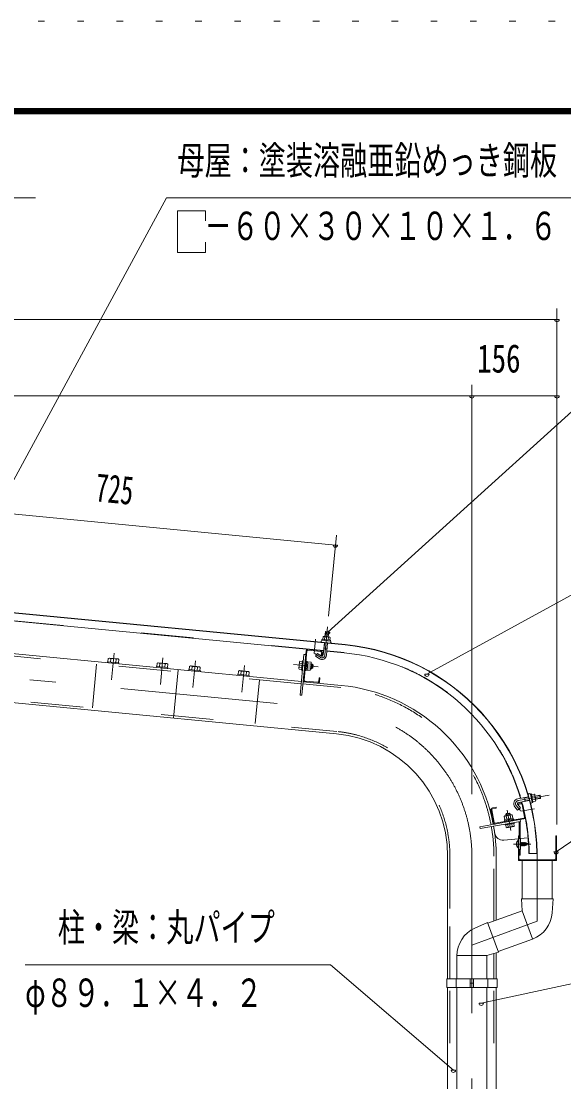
# Model space of a CAD drawing. Units: millimetres, scale not verified. Extents: x -26655 to 26659, y -10500 to 10500.
# Drawn here: x 19381 to 21869, y 5638 to 10500 of the extents above; entities that cross this region are included whole.
import ezdxf
from ezdxf.enums import TextEntityAlignment as Align

# ---------------------------------------------------------------- set-up
doc = ezdxf.new("R2010")
doc.units = ezdxf.units.MM
doc.header["$LTSCALE"] = 60
for name, pattern in [('USER2', [10, 4, -6]), ('USER3', [24, 12, -5, 2, -5]), ('USER4', [3, 0.5, -2.5])]:
    doc.linetypes.add(name, pattern=pattern)
for name, color, linetype, lineweight in [('0-6_2-02BOLD', 7, 'Continuous', 18), ('0-7_2-12HIDDEN', 3, 'USER2', 18), ('0-8_2-22CENTER', 3, 'USER3', 18), ('0-9_2-42THIN', 4, 'Continuous', 18), ('0-A_2-52DIM', 3, 'Continuous', 18), ('0-C_F-F1PAPER', 5, 'Continuous', 18), ('0-D_F-E_J_ADD', 5, 'USER4', 18)]:
    doc.layers.add(name, color=color, linetype=linetype, lineweight=lineweight)
doc.styles.add('ＭＳ ゴシック', font='')
doc.styles.get('ＭＳ ゴシック').set_extended_font_data('MS Gothic')

msp = doc.modelspace()

# ---------------------------------------------------------------- linework, layer by layer
at = {"layer": '0-6_2-02BOLD'}
for p, q in [((20865.76, 7641.83), (16942.15, 8019.63)), ((16983.59, 8014.38), (20865.64, 7640.58)), ((20767.6, 7613.6), (18978.38, 7785.89)), ((20790.92, 7699.35), (20788.81, 7677.43)), ((18869.44, 7645.68), (20665.63, 7472.73)), ((20765.79, 7594.78), (20771.07, 7649.69)), ((20771.92, 7664.92), (20773.15, 7677.67)), ((20786.01, 7648.25), (20780.72, 7593.34)), ((20789.31, 7676.11), (20788.08, 7663.37)), ((20677.61, 7597.15), (20685.57, 7596.38)), ((20678.34, 7479.54), (20691.18, 7612.92)), ((20695.55, 7616.52), (20754.27, 7610.87)), ((20730.87, 7589.18), (20746.74, 7577.86)), ((20783.42, 7621.41), (20768.49, 7622.85)), ((20782.53, 7612.17), (20862.16, 7604.5)), ((19776.95, 7563.32), (19776.47, 7558.35)), ((19780.11, 7578.33), (19778.65, 7563.16)), ((19792.32, 7577.15), (19790.86, 7561.98)), ((19815.29, 7559.63), (19816.75, 7574.8)), ((20002.64, 7541.59), (20004.1, 7556.76)), ((20016.31, 7555.58), (20014.85, 7540.41)), ((20039.27, 7538.06), (20040.74, 7553.23)), ((20053.19, 7536.72), (20052.71, 7531.75)), ((20164.16, 7526.04), (20165.62, 7541.21)), ((20190.05, 7538.86), (20188.59, 7523.69)), ((20655.88, 7538.45), (20667.83, 7537.3)), ((20669.63, 7555.98), (20657.68, 7557.13)), ((20688.16, 7539.75), (20693.61, 7544.25)), ((20688.64, 7544.73), (20694.1, 7549.22)), ((20694.52, 7553.58), (20708.96, 7552.19)), ((20101.24, 7527.07), (20079.89, 7305.35)), ((20374.21, 7505.81), (20373.73, 7500.83)), ((20377.37, 7520.82), (20375.91, 7505.65)), ((20389.58, 7519.64), (20388.12, 7504.47)), ((20412.55, 7502.12), (20414.01, 7517.29)), ((20654.97, 7529.12), (20666.93, 7527.96)), ((20666.69, 7525.49), (20670.67, 7525.11)), ((20707.16, 7533.52), (20692.72, 7534.91)), ((20713.81, 7532.26), (20708.83, 7532.74)), ((20673.59, 7471.96), (20847.79, 7455.19)), ((20740.67, 7469.52), (20681.94, 7475.18)), ((21673.74, 6912.56), (21657, 6909.61)), ((21706.46, 6943.65), (21657.67, 6935.05)), ((21660.6, 6918.43), (21711.05, 6927.32)), ((21678.43, 6908.92), (21688.61, 6851.21)), ((21692.07, 6923.98), (21689.14, 6940.59)), ((21735.02, 6948.36), (21722.41, 6946.13)), ((21725.23, 6930.14), (21737.84, 6932.37)), ((21544.83, 6825.86), (21534.59, 6883.96)), ((21538.53, 6884.66), (21548.78, 6826.55)), ((21541.77, 6889.29), (21558.51, 6892.24)), ((21607.48, 6841.98), (21604.96, 6856.27)), ((21623.44, 6859.53), (21625.95, 6845.24)), ((21656.86, 6883.49), (21644.33, 6898.42)), ((21553.41, 6823.31), (21685.37, 6846.58)), ((21611.82, 6817.36), (21613.91, 6805.53)), ((21616.71, 6843.61), (21612.66, 6837.82)), ((21621.64, 6844.48), (21617.59, 6838.69)), ((21632.39, 6808.79), (21630.3, 6820.62)), ((21641.99, 6822.68), (21641.29, 6826.62)), ((21664.46, 6752.53), (21664.46, 6830.7)), ((21668.21, 6831.36), (21668.21, 6752.53)), ((21660.21, 6752.26), (21592.98, 6746.21)), ((21659.17, 6745.23), (21660.21, 6745.23)), ((21668.21, 6752.98), (21705.03, 6756.3)), ((21670.11, 6721.53), (21669.46, 6724.42)), ((21669.81, 6733.53), (21672.81, 6733.53)), ((21673.41, 6735.03), (21674.61, 6735.03)), ((21675.22, 6733.53), (21678.21, 6733.53)), ((21676.11, 6720.03), (21675.51, 6721.53)), ((21677.92, 6721.53), (21677.31, 6720.03)), ((21678.81, 6735.03), (21680.01, 6735.03)), ((21681.51, 6720.03), (21680.91, 6721.53)), ((21683.31, 6721.53), (21682.71, 6720.03)), ((21684.21, 6735.03), (21683.61, 6733.53)), ((21686.01, 6733.53), (21685.41, 6735.03)), ((21686.91, 6720.03), (21688.11, 6720.03)), ((21692.31, 6720.76), (21691.71, 6722.13)), ((21694.11, 6723.09), (21697.12, 6724.29)), ((21694.41, 6731.85), (21695.01, 6733.22)), ((21696.74, 6730.92), (21699.81, 6729.69)), ((21699.51, 6725.25), (21696.81, 6730.89)), ((21697.72, 6722.91), (21698.91, 6723.39)), ((21336.04, 6109.94), (21336.04, 6672.44)), ((21336.04, 6672.44), (21336.04, 6109.94)), ((21558.79, 6378.16), (21558.79, 6672.44)), ((21663.21, 6702.53), (21669.46, 6702.53)), ((21746.21, 6684.84), (21708.71, 6684.84)), ((21678.18, 6652.53), (21678.18, 6476.62)), ((21815.68, 6476.62), (21815.68, 6652.53)), ((21674.42, 6476.62), (21819.43, 6476.62)), ((21678.18, 6421.61), (21674.43, 6476.62)), ((21819.44, 6476.62), (21815.03, 6412.13)), ((21520.82, 6364.34), (21678.18, 6421.61)), ((21678.18, 6421.61), (21725.21, 6292.41)), ((21519.53, 6367.87), (21460.44, 6341.67)), ((21569.13, 6231.61), (21519.54, 6367.87)), ((21724.88, 6292.29), (21567.85, 6235.13)), ((21516.16, 6216.32), (21569.13, 6231.61)), ((21558.79, 6228.63), (21558.79, 6109.94)), ((21378.66, 6216.32), (21516.16, 6216.32)), ((21378.67, 6109.94), (21378.67, 6216.32)), ((21516.17, 6109.94), (21516.17, 6216.32)), ((21374.66, 6069.93), (21374.66, 6109.93)), ((21439.79, 6069.93), (21439.79, 6109.93)), ((21439.79, 6089.93), (21455.04, 6089.93)), ((21455.04, 6109.93), (21455.04, 6069.93)), ((21520.16, 6109.93), (21520.16, 6069.93)), ((21336.04, 1614.93), (21336.04, 6069.93)), ((21378.67, 6069.93), (21378.67, 1614.93)), ((21516.17, 6069.93), (21516.17, 1614.93)), ((21558.79, 1614.93), (21558.79, 6069.93))]:
    msp.add_line(p, q, dxfattribs=at)
for points in [[(20826.43, 7233.46), (17023.53, 7599.64), (17044.88, 7821.37), (17057.32, 7820.17)], [(20773.89, 7678.86), (20776, 7700.79), (20777.36, 7701.92), (20789.8, 7700.72), (20790.92, 7699.35), (20776, 7700.79)], [(20796.16, 7662.59), (20797.39, 7675.34), (20795.34, 7676.79), (20767.35, 7679.49), (20765.07, 7678.45), (20763.84, 7665.7)], [(20687.2, 7613.31), (20667.6, 7409.75), (20659.64, 7410.52), (20677.61, 7597.15)], [(20755.44, 7590.08), (20739.58, 7601.39), (20730.87, 7589.18)], [(20757.88, 7606.5), (20756.25, 7589.58), (20760.23, 7589.19), (20761.86, 7606.11)], [(19776.95, 7563.32), (19829.2, 7558.29), (19828.73, 7553.31)], [(19827.5, 7558.45), (19828.96, 7573.62), (19825.28, 7576.25), (19784.22, 7580.2), (19780.11, 7578.33)], [(20053.19, 7536.72), (20000.93, 7541.75), (20000.45, 7536.78)], [(20004.1, 7556.76), (20008.21, 7558.64), (20049.27, 7554.68), (20052.95, 7552.06), (20051.49, 7536.89)], [(20200.8, 7522.51), (20202.26, 7537.68), (20198.58, 7540.31), (20157.52, 7544.26), (20153.41, 7542.38), (20151.95, 7527.21)], [(20670.53, 7565.32), (20658.57, 7566.47), (20656.55, 7563.64), (20653.53, 7532.28), (20654.97, 7529.12)], [(20666.69, 7525.49), (20670.77, 7567.79), (20674.75, 7567.41)], [(20682.62, 7523.95), (20686.6, 7523.57), (20690.67, 7565.88), (20686.69, 7566.26)], [(20690.51, 7564.13), (20695.48, 7563.65), (20691.75, 7524.84), (20686.77, 7525.31)], [(20691.82, 7525.57), (20706.26, 7524.18), (20708.28, 7527.01), (20711.3, 7558.36), (20709.86, 7561.53), (20695.41, 7562.93)], [(20710.75, 7552.64), (20715.72, 7552.16), (20713.81, 7532.26), (20717.9, 7535.63), (20719.1, 7548.07), (20715.72, 7552.16)], [(20149.76, 7522.4), (20150.24, 7527.38), (20202.5, 7522.35), (20202.02, 7517.37)], [(20374.21, 7505.81), (20426.47, 7500.78), (20425.99, 7495.8)], [(20424.76, 7500.95), (20426.22, 7516.12), (20422.55, 7518.74), (20381.48, 7522.69), (20377.37, 7520.82)], [(20749.02, 7472.73), (20750.64, 7489.65), (20746.66, 7490.03), (20745.03, 7473.12)], [(21721, 6954.13), (21733.61, 6956.35), (21735.22, 6954.43), (21740.11, 6926.74), (21739.25, 6924.38), (21726.64, 6922.15)], [(21657, 6909.61), (21656.3, 6913.55), (21673.05, 6916.5)], [(21656.86, 6883.49), (21669.79, 6894.34), (21657.26, 6909.27)], [(21738.97, 6933.2), (21760.67, 6937.03), (21758.06, 6951.8), (21736.37, 6947.97)], [(21760.67, 6937.03), (21761.68, 6938.47), (21759.51, 6950.79), (21758.06, 6951.8)], [(21558.51, 6892.24), (21557.82, 6896.18), (21541.08, 6893.23)], [(21635.19, 6846.87), (21632.68, 6861.16), (21629.41, 6862.35), (21598.38, 6856.88), (21595.72, 6854.64), (21598.24, 6840.35)], [(21622.88, 6866.28), (21618.53, 6869.32), (21606.22, 6867.14), (21603.18, 6862.8)], [(21604.05, 6857.88), (21603.18, 6862.8), (21622.88, 6866.28), (21623.74, 6861.35)], [(21686.07, 6842.64), (21483.74, 6806.96), (21485.12, 6799.08), (21669.61, 6831.61), (21668.21, 6839.49)], [(21639.21, 6838.44), (21638.52, 6842.37), (21596.66, 6834.99), (21597.35, 6831.06)], [(21598.38, 6835.3), (21597.52, 6840.23), (21635.92, 6847), (21636.79, 6842.07)], [(21641.99, 6822.68), (21600.13, 6815.3), (21599.44, 6819.24)], [(21602.58, 6815.73), (21604.67, 6803.9), (21607.94, 6802.71)], [(21607.94, 6802.71), (21638.95, 6808.19), (21641.63, 6810.42), (21639.53, 6822.25)], [(21659.17, 6745.23), (21659.17, 6709.83), (21660.21, 6709.83)], [(21669.46, 6702.53), (21669.46, 6752.53), (21663.21, 6752.53)], [(21702.5, 6726.44), (21699.51, 6725.25), (21698.91, 6723.39), (21696.21, 6732.75), (21695.01, 6733.22), (21697.72, 6722.91), (21697.12, 6724.29), (21694.41, 6731.85), (21691.41, 6733.05), (21690.81, 6734.91), (21689.61, 6735.03), (21689.01, 6733.53), (21686.01, 6733.53), (21688.71, 6721.53), (21688.11, 6720.03), (21685.41, 6735.03), (21684.21, 6735.03), (21686.91, 6720.03), (21686.31, 6721.53), (21683.31, 6721.53), (21680.61, 6733.53), (21680.01, 6735.03), (21682.71, 6720.03), (21681.51, 6720.03), (21678.81, 6735.03), (21678.21, 6733.53), (21680.91, 6721.53), (21677.92, 6721.53), (21675.22, 6733.53), (21674.61, 6735.03), (21677.31, 6720.03), (21676.11, 6720.03), (21673.41, 6735.03), (21672.81, 6733.53), (21675.51, 6721.53), (21672.52, 6721.53), (21671.92, 6720.03), (21669.46, 6733.64)], [(21672.52, 6721.53), (21669.81, 6733.53), (21669.46, 6734.41)], [(21669.46, 6726.98), (21670.71, 6720.03), (21671.92, 6720.03)], [(21670.71, 6720.03), (21670.11, 6721.53), (21669.46, 6721.53)], [(21680.61, 6733.53), (21683.61, 6733.53), (21686.31, 6721.53)], [(21688.71, 6721.53), (21690.21, 6721.53), (21691.71, 6722.13), (21689.01, 6733.53)], [(21689.61, 6735.03), (21692.31, 6720.76), (21693.51, 6721.24), (21690.81, 6734.91)], [(21691.41, 6733.05), (21694.11, 6723.09), (21693.51, 6721.24)], [(21704.32, 6725.55), (21703.11, 6725.07), (21700.42, 6731.07), (21699.81, 6729.69), (21702.51, 6726.45)], [(21700.42, 6731.07), (21701.62, 6730.59), (21704.32, 6725.55)], [(21703.6, 6726.89), (21705.21, 6727.53), (21702.72, 6728.53)], [(21668.21, 6702.53), (21668.21, 6676.98), (21664.46, 6676.98), (21664.46, 6702.53)]]:
    msp.add_lwpolyline(points, dxfattribs=at)
for points in [[(20760.09, 7666.06), (20759.71, 7662.08), (20799.52, 7658.25), (20799.91, 7662.23)], [(21727.29, 6918.44), (21723.35, 6917.75), (21716.41, 6957.14), (21720.34, 6957.84)], [(21827.22, 6655.53), (21832.22, 6660.53), (21832.22, 6765.03), (21835.21, 6765.03), (21835.21, 6652.53), (21660.21, 6652.53), (21660.21, 6765.03), (21663.21, 6765.03), (21663.21, 6660.53), (21668.21, 6655.53)], [(21332.04, 6069.93), (21332.04, 6109.93), (21562.79, 6109.93), (21562.79, 6069.93)]]:
    msp.add_lwpolyline(points, close=True, dxfattribs=at)
for centre, radius, start, end in [((20761.72, 7656.87), 5, 84.4998, 264.4998), ((20768.54, 7672.16), 7.19, 50.11574, 110.11574), ((20778.77, 7651.4), 26.87, 66.91203, 102.08795), ((20792.78, 7669.82), 7.19, 58.88425, 118.88425), ((20796.56, 7653.51), 5, 264.50061, 84.50061), ((20772.42, 6672.43), 972.62, 0.73094, 84.50003), ((20772.42, 6672.43), 973.88, 0.73001, 84.5), ((20695.17, 7612.54), 8, 84.4973, 174.4973), ((20695.17, 7612.54), 4, 84.4973, 174.4973), ((20759.25, 7595.41), 21.56, 234.5, 354.5), ((20753.9, 7606.88), 4, 354.5092, 84.50122), ((20753.9, 7606.88), 8, 354.50143, 84.50122), ((20759.25, 7595.41), 6.57, 234.5, 354.5), ((20772.42, 6672.43), 936.38, 16.43245, 84.5), ((19785.53, 7570.57), 9.46, 44.06885, 84.5), ((19801.45, 7543.93), 34.45, 63.6357, 105.3643), ((19822.16, 7567.04), 9.46, 84.5, 124.92831), ((20009.52, 7549), 9.46, 44.06885, 84.5), ((20025.44, 7522.37), 34.45, 63.6357, 105.3643), ((20046.15, 7545.47), 9.46, 84.5, 124.92831), ((20158.83, 7534.63), 9.46, 44.06885, 84.5), ((20174.75, 7507.99), 34.45, 63.6357, 105.3643), ((20195.46, 7531.1), 9.46, 84.5, 124.92831), ((20660.85, 7533.26), 7.19, 133.77223, 174.49905), ((20681.07, 7545.45), 26.15, 153.47365, 195.52446), ((20663.55, 7561.28), 7.19, 174.49905, 215.22588), ((20683.76, 7545.19), 26.15, 333.47365, 15.52446), ((20703.98, 7557.39), 7.19, 313.77223, 354.49905), ((20382.79, 7513.06), 9.46, 44.06885, 84.5), ((20398.71, 7486.43), 34.45, 63.6357, 105.3643), ((20419.43, 7509.53), 9.46, 84.5, 124.92831), ((20701.29, 7529.37), 7.19, 354.49905, 35.22588), ((20682.32, 7479.16), 8, 174.4973, 264.48845), ((20682.32, 7479.16), 4, 174.4973, 264.48845), ((20741.05, 7473.5), 8, 264.49953, 354.50208), ((20741.05, 7473.5), 4, 264.49953, 354.5092), ((20772.42, 6672.43), 786.38, 10.65315, 84.50005), ((20772.42, 6672.43), 563.62, 0, 84.50003), ((21710.98, 6953.64), 5.95, 10.01471, 190.01471), ((21728.47, 6951.33), 7.19, 335.62325, 35.62325), ((21661.57, 6912.89), 22.5, 99.99847, 220.00092), ((21661.57, 6912.89), 5.62, 100.00249, 220.00249), ((21674.43, 6908.62), 8, 75.34628, 100.00198), ((21674.43, 6908.62), 4, 14.67992, 100.00677), ((20772.42, 6672.43), 936.38, 0.75925, 15.39432), ((21718.77, 6919.48), 4.21, 190.00774, 10.00774), ((21711.2, 6935.91), 26.87, 352.41954, 27.59546), ((21732.71, 6927.34), 7.19, 344.39175, 44.39175), ((21542.46, 6885.35), 8, 100.00313, 190.00211), ((21542.46, 6885.35), 4, 100.00652, 190.00652), ((21601.28, 6850.09), 7.19, 59.27591, 100.00273), ((21618.44, 6833.86), 26.15, 78.97455, 121.02536), ((21629, 6854.98), 7.19, 100.00273, 140.72955), ((21552.71, 6827.24), 8, 190.01096, 280.00211), ((20772.42, 6672.43), 786.38, 0, 10.0701), ((20772.43, 6672.34), 786.38, 7.7531, 10.07008), ((21552.71, 6827.24), 4, 190.01537, 280.00652), ((21618.9, 6831.2), 26.15, 258.97455, 301.02536), ((21636.06, 6814.97), 7.19, 239.27591, 280.00273), ((21684.68, 6850.52), 4, 280.00652, 10.00652), ((21684.68, 6850.52), 8, 280.00217, 340.37393), ((21588.77, 6783.48), 37.5, 187.75275, 276.44838), ((21608.34, 6810.08), 7.19, 280.00273, 320.72955), ((21674.01, 6727.53), 23.1, 129.98303, 230.0168), ((21662.46, 6727.53), 11.55, 137.75334, 222.24648), ((21677.85, 6421.5), 137.5, 290.00024, 356.09424), ((21516.17, 6215.97), 137.5, 113.90668, 180.16823)]:
    msp.add_arc(centre, radius, start, end, dxfattribs=at)
at = {"layer": '0-7_2-12HIDDEN'}
for p, q in [((20767.72, 7614.85), (18978.5, 7787.13)), ((20664.62, 7462.27), (18868.43, 7635.23)), ((17036.98, 7608.89), (20827.44, 7243.91)), ((20782.65, 7613.41), (20862.28, 7605.74)), ((19707.62, 7351.74), (19726.96, 7552.56)), ((20473.51, 7480.68), (20454.17, 7279.85)), ((20846.78, 7444.74), (20672.58, 7461.51)), ((21346.53, 6109.94), (21346.53, 6672.44)), ((21346.54, 6672.44), (21346.54, 6109.94)), ((21548.29, 6374.34), (21548.29, 6672.44)), ((21548.29, 6109.93), (21548.29, 6225.59)), ((21346.54, 1614.93), (21346.54, 6069.93)), ((21548.29, 1614.93), (21548.29, 6069.93))]:
    msp.add_line(p, q, dxfattribs=at)
for radius, start, end in [(937.62, 16.42381, 84.5), (775.88, 10.662, 84.50003), (574.12, 0, 84.50003), (937.62, 0.75822, 15.3871), (775.88, 0, 10.07104)]:
    msp.add_arc((20772.42, 6672.43), radius, start, end, dxfattribs=at)
at = {"layer": '0-8_2-22CENTER'}
for p, q in [((16971.99, 7716.49), (20837.11, 7344.33)), ((20785.65, 7722.86), (20773.25, 7594.06)), ((20723.71, 7601.25), (20730.09, 7667.44)), ((19807.15, 7603.11), (19795.41, 7481.17)), ((20727.18, 7601.02), (20751.09, 7583.97)), ((20019.39, 7459.6), (20031.14, 7581.54)), ((20180.45, 7567.17), (20168.7, 7445.23)), ((20392.67, 7423.66), (20404.41, 7545.6)), ((20743.38, 7539.45), (20630.15, 7550.36)), ((21659.13, 6926.73), (21801.21, 6951.79)), ((21626.16, 6790.04), (21609.74, 6883.19)), ((21650.8, 6903.85), (21669.68, 6881.35)), ((21671.3, 6878.11), (21733.6, 6889.09)), ((21717.91, 6727.53), (21637.98, 6727.53)), ((21447.41, 6672.44), (21447.41, -930.07))]:
    msp.add_line(p, q, dxfattribs=at)
msp.add_lwpolyline([(21447.41, 6264.46), (21746.93, 6373.48), (21746.93, 6684.85)], dxfattribs=at)
for centre, radius, start, end in [((20759.25, 7595.41), 14.06, 234.5, 354.5), ((20772.42, 6672.43), 675, 0, 84.50003), ((21661.57, 6912.89), 14.06, 100.00238, 219.99998)]:
    msp.add_arc(centre, radius, start, end, dxfattribs=at)
at = {"layer": '0-9_2-42THIN'}
for p, q in [((20777.36, 7701.92), (20775.13, 7678.75)), ((20787.57, 7677.55), (20789.8, 7700.72)), ((20769.74, 7622.73), (20772.32, 7649.56)), ((20784.76, 7648.37), (20782.18, 7621.53)), ((20768.04, 7618.2), (20769.74, 7622.73)), ((20782.18, 7621.53), (20782.97, 7616.77)), ((20710.51, 7550.15), (20717.97, 7549.43)), ((20716.54, 7534.5), (20709.08, 7535.22)), ((21689.41, 6939.09), (21683.55, 6939.6)), ((21691.81, 6925.48), (21686.48, 6922.99)), ((21706.89, 6942.18), (21689.41, 6939.1)), ((21691.81, 6925.48), (21710.65, 6928.8)), ((21736.58, 6946.73), (21759.51, 6950.79)), ((21761.68, 6938.47), (21738.75, 6934.43)), ((21606.51, 6858.31), (21605.21, 6865.7)), ((21619.98, 6868.3), (21621.28, 6860.92))]:
    msp.add_line(p, q, dxfattribs=at)
at = {"layer": '0-A_2-52DIM'}
for p, q in [((20047.41, 9689.93), (18943.54, 7656.37)), ((20047.41, 9689.93), (22197.41, 9689.93)), ((20226.2, 9439.93), (20226.2, 9486.75)), ((21837.41, 6817.44), (21837.41, 9182.47)), ((21837.41, 9132.46), (16837.42, 9132.46)), ((21847.41, 9132.46), (21827.41, 9132.46)), ((21447.42, 8832.47), (21447.42, 6955.97)), ((16837.42, 8782.47), (21837.41, 8782.47)), ((21457.42, 8782.47), (21437.42, 8782.47)), ((21847.41, 8782.47), (21827.41, 8782.47)), ((16887.5, 8477.09), (20821.8, 8098.25)), ((20826.14, 8143.3), (20790.45, 7772.64)), ((20831.8, 8098.25), (20811.8, 8098.25)), ((20796.35, 7699.55), (20776.35, 7699.55)), ((21251.12, 7506.15), (21231.12, 7506.15)), ((21843.48, 6692.54), (21823.48, 6692.54)), ((20799.27, 6174), (19399.27, 6174)), ((20799.27, 6174), (21362.74, 5690.61)), ((21499.9, 5997.63), (21479.9, 5997.63)), ((21372.74, 5690.61), (21352.74, 5690.61))]:
    msp.add_line(p, q, dxfattribs=at)
for points in [[(17268.86, 7884.25), (17597.42, 9689.93), (19447.42, 9689.93)], [(20226.2, 9439.93), (20097.41, 9439.93), (20097.41, 9631.37), (20226.2, 9631.37), (20226.2, 9584.56)], [(20786.35, 7699.55), (22497.41, 9244.93), (24497.41, 9244.93)], [(25097.41, 8194.93), (22497.41, 8194.93), (21241.12, 7506.15)], [(24197.42, 7144.93), (22497.41, 7144.93), (21833.48, 6692.54)], [(21489.9, 5997.63), (23547.42, 6439.95), (25547.41, 6439.95)]]:
    msp.add_lwpolyline(points, dxfattribs=at)
for centre in [(21837.41, 9132.46), (21447.42, 8782.47), (21837.41, 8782.47), (20821.8, 8098.25), (20786.35, 7699.55), (21241.12, 7506.15), (21833.48, 6692.54), (21489.9, 5997.63), (21362.74, 5690.61)]:
    msp.add_arc(centre, 10, 180, 0, dxfattribs=at)
at = {"layer": '0-C_F-F1PAPER'}
for points in [[(26158.83, -10000), (-2541.17, -10000), (-2541.17, 10100), (26158.83, 10100)], [(26156.32, -9997.5), (-2538.67, -9997.5), (-2538.67, 10097.5), (26156.32, 10097.5)], [(26153.83, -9995), (-2536.17, -9995), (-2536.17, 10095), (26153.83, 10095)], [(26151.32, -9992.5), (26151.32, 10092.5), (-2533.67, 10092.5), (-2533.67, -9992.5)], [(26148.83, -9990), (-2531.17, -9990), (-2531.17, 10090), (26148.83, 10090)], [(26146.33, -9987.5), (26146.33, 10087.5), (-2528.67, 10087.5), (-2528.67, -9987.5)], [(26143.82, -9985), (-2526.17, -9985), (-2526.17, 10085), (26143.82, 10085)], [(26141.33, -9982.5), (26141.33, 10082.5), (-2523.67, 10082.5), (-2523.67, -9982.5)], [(26138.82, -9980), (26138.82, 10080), (-2521.17, 10080), (-2521.17, -9980)], [(26136.33, -9977.5), (26136.33, 10077.5), (-2518.67, 10077.5), (-2518.67, -9977.5)], [(26133.83, -9975), (-2516.17, -9975), (-2516.17, 10075), (26133.83, 10075)]]:
    msp.add_lwpolyline(points, close=True, dxfattribs=at)
at = {"layer": '0-D_F-E_J_ADD'}
msp.add_lwpolyline([(26658.83, -10500), (-3041.17, -10500), (-3041.17, 10500), (26658.83, 10500)], close=True, dxfattribs=at)

# ---------------------------------------------------------------- texts
at = {"layer": '0-A_2-52DIM', "color": 7, "style": 'ＭＳ ゴシック'}
for s, width, p in [('母屋：塗装溶融亜鉛めっき鋼板', 0.7, (20097.41, 9757.7)), ('\u3000－６０×３０×１０×１．６', 0.7, (20097.41, 9457.69)), ('156', 0.75, (21471.17, 8850.23)), ('柱・梁：丸パイプ', 0.7, (19549.27, 6241.77)), ('φ８９．１×４．２', 0.7, (19399.27, 5941.77))]:
    msp.add_text(s, height=130.2, dxfattribs=dict(at, width=width)).set_placement(p, align=Align.BOTTOM_LEFT)
at = {"layer": '0-A_2-52DIM', "color": 7, "style": 'ＭＳ ゴシック', "width": 0.65}
msp.add_text('725', height=130.2, rotation=354.501, dxfattribs=at).set_placement((19713.5, 8260.49), align=Align.BOTTOM_LEFT)

doc.saveas('drawing.dxf')
